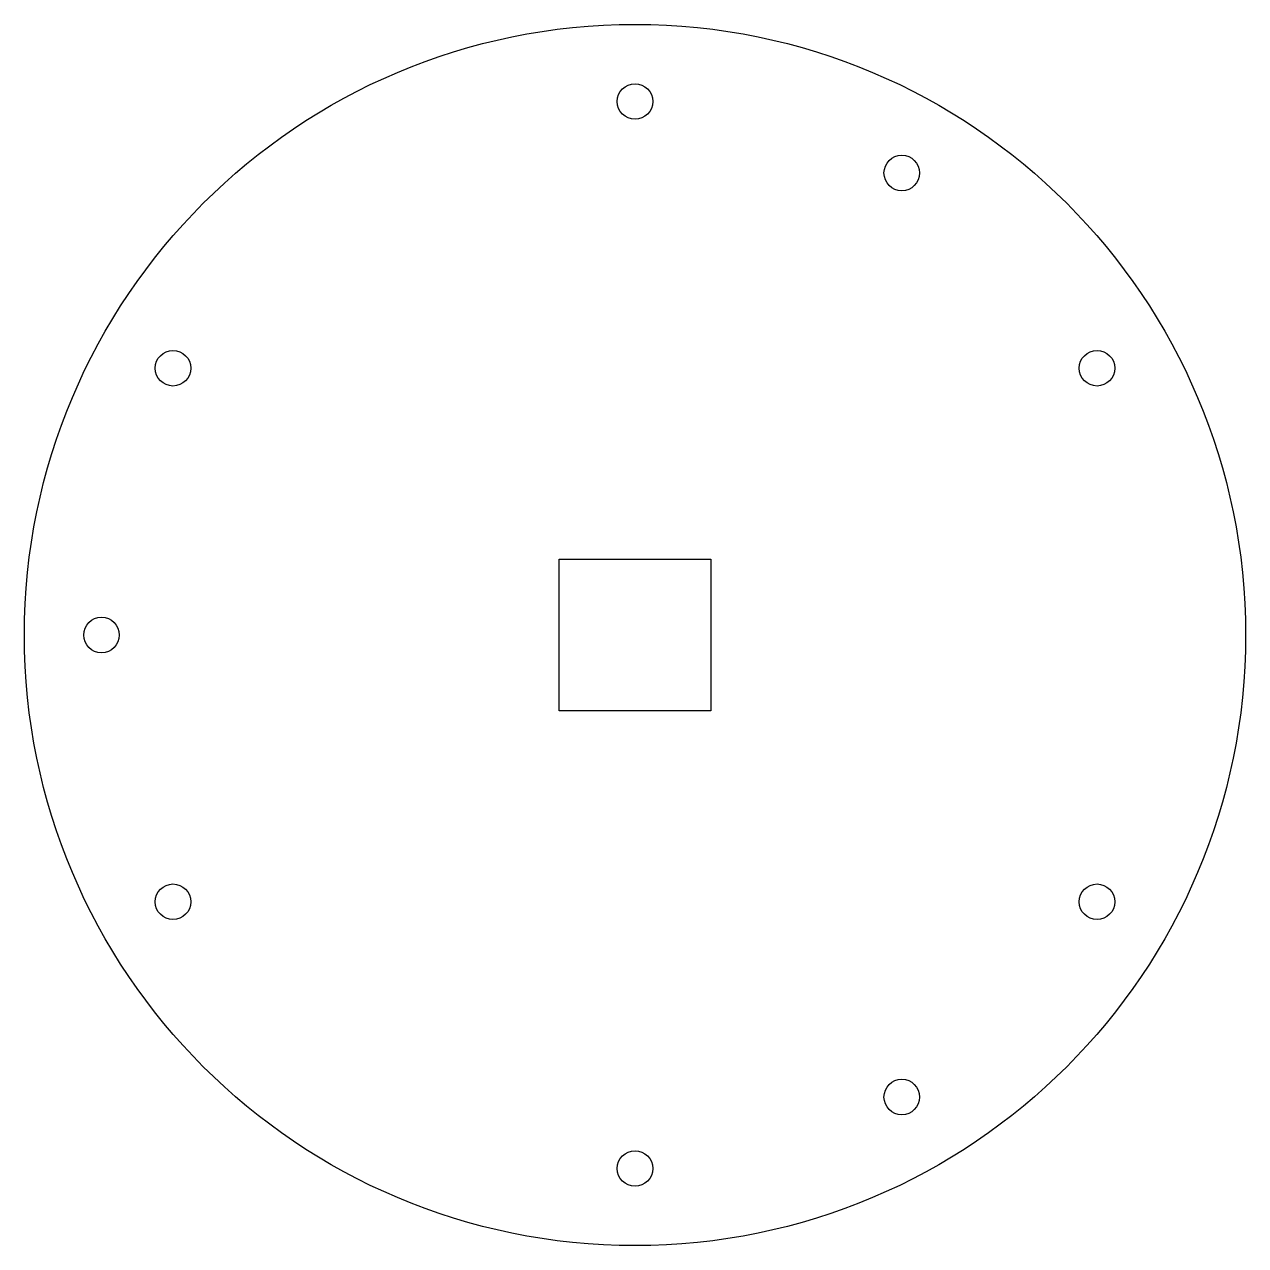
# Model space of a CAD drawing. Header units: millimetres. Extents: x -52 to 52, y -52 to 52.
import ezdxf

# ---------------------------------------------------------------- set-up
doc = ezdxf.new("R2010")
doc.units = ezdxf.units.MM

msp = doc.modelspace()

# ---------------------------------------------------------------- linework, layer by layer
msp.add_lwpolyline([(-6.4, -6.4), (-6.4, 6.4), (6.4, 6.4), (6.4, -6.4)], close=True)
for centre, radius in [((0, 0), 51.5), ((0, 45), 1.5), ((22.5, 38.97), 1.5), ((-38.97, 22.5), 1.5), ((38.97, 22.5), 1.5), ((-45, 0), 1.5), ((-38.97, -22.5), 1.5), ((38.97, -22.5), 1.5), ((22.5, -38.97), 1.5), ((0, -45), 1.5)]:
    msp.add_circle(centre, radius)

doc.saveas('drawing.dxf')
